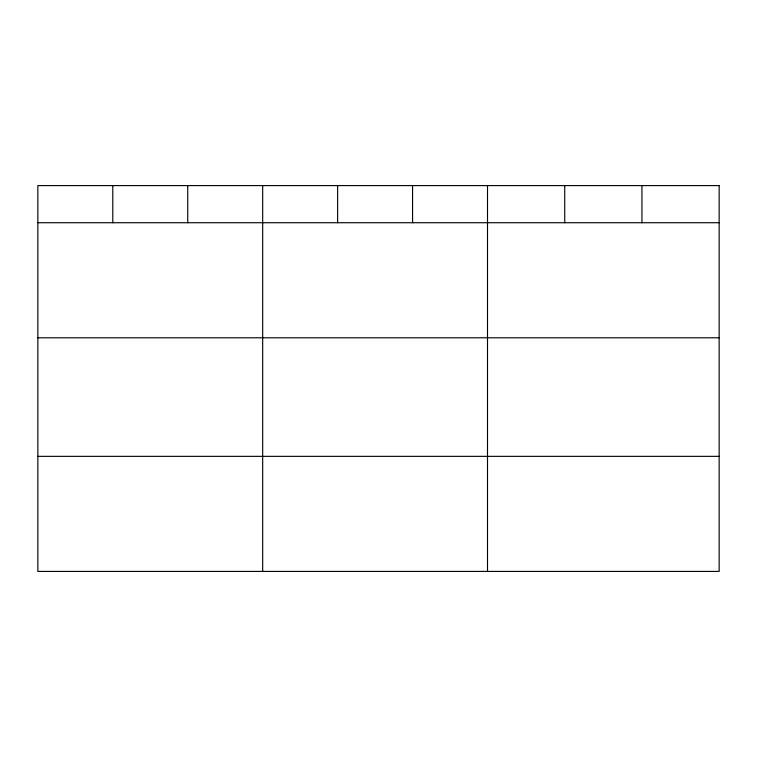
<?xml version="1.0" encoding="UTF-8"?>
<svg xmlns="http://www.w3.org/2000/svg" width="757" height="757" viewBox="0 0 757 757"><rect width="100%" height="100%" fill="white"/><g stroke="black" fill="none" stroke-linecap="round" stroke-linejoin="round"><path stroke-width="1.14" d="M37.85 222.728L719.15 222.728M37.85 337.792L719.15 337.792M37.85 456.348L719.15 456.348M641.936 185.588L641.936 222.728M564.722 185.588L564.722 222.728M487.508 185.588L487.508 571.412M412.565 185.588L412.565 222.728M337.622 185.588L337.622 222.728M262.679 185.588L262.679 571.412M187.736 185.588L187.736 222.728M112.793 185.588L112.793 222.728M719.15 185.588L37.85 185.588L37.85 571.412L719.15 571.412L719.15 185.588"/></g></svg>
